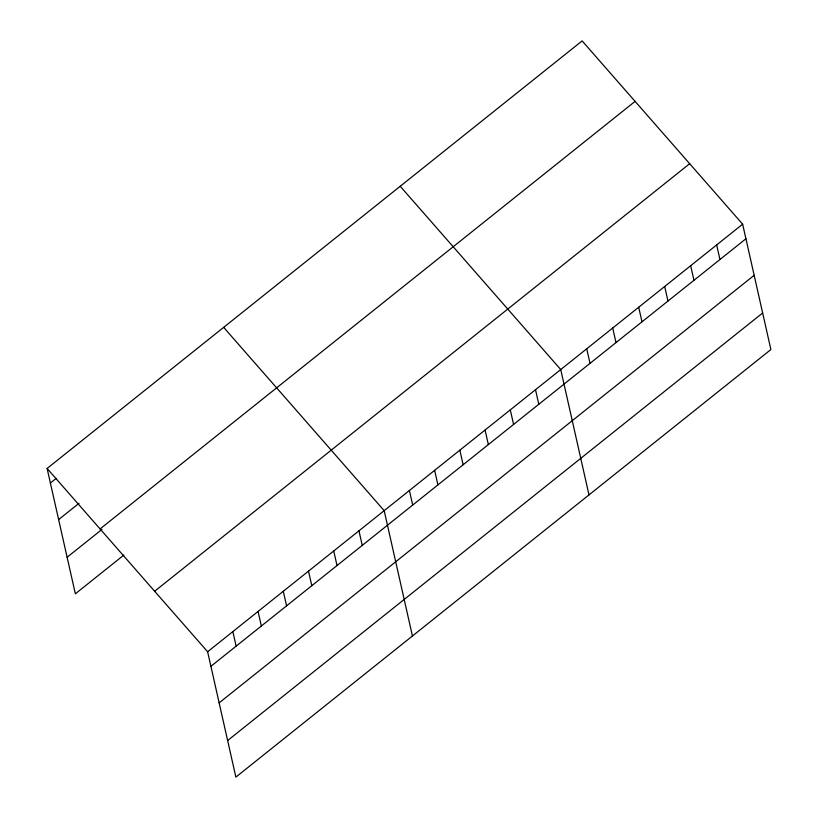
<?xml version="1.0" encoding="UTF-8"?>
<svg xmlns="http://www.w3.org/2000/svg" width="818" height="818" viewBox="0 0 818 818"><rect width="100%" height="100%" fill="white"/><g stroke="black" fill="none" stroke-linecap="round" stroke-linejoin="round"><path stroke-width="1.23" d="M47.107 468.458L582.13 40.9L742.642 224.183L770.893 349.542L235.87 777.1L207.629 651.752L47.107 468.458L75.358 593.817L123.855 555.054M50.389 483.029L56.207 478.377M58.63 519.583L78.998 503.305M100.072 528.949L635.095 101.381M67.117 557.252L102.035 529.348M154.653 591.261L689.676 163.702M207.629 651.752L742.642 224.183M210.911 666.312L745.934 238.754M219.142 702.877L754.165 275.308M227.639 740.546L762.652 312.977M400.217 186.269L560.739 369.552L588.991 494.91M223.662 327.364L384.184 510.657L412.436 636.005M716.66 244.95L719.942 259.521M690.668 265.717L693.961 280.288M664.686 286.484L667.969 301.055M638.694 307.251L641.987 321.822M612.713 328.018L615.995 342.589M586.721 348.785L590.013 363.356M535.514 389.716L538.796 404.276M510.289 409.869L513.581 424.44M485.074 430.023L488.356 444.593M459.849 450.186L463.131 464.747M434.624 470.34L437.906 484.91M409.409 490.493L412.691 505.064M358.959 530.81L362.241 545.371M333.734 550.964L337.016 565.535M308.519 571.117L311.801 585.688M283.294 591.281L286.576 605.841M258.069 611.435L261.351 626.005M232.844 631.588L236.126 646.159"/></g></svg>
